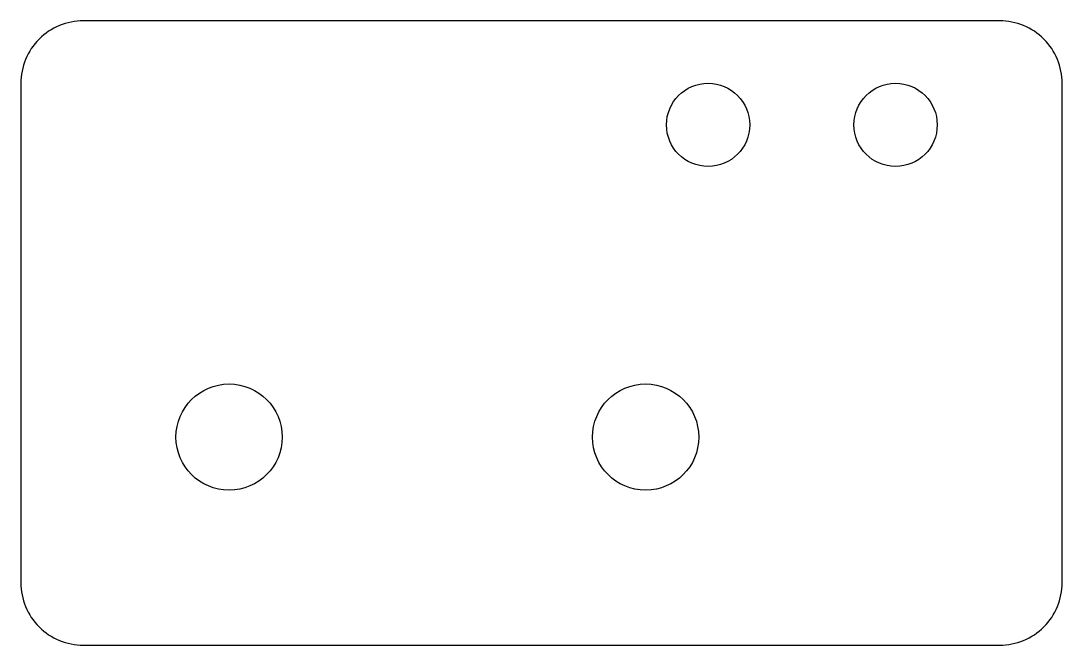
# Model space of a CAD drawing. Extents: x 0 to 50, y 0 to 30.
import ezdxf

# ---------------------------------------------------------------- set-up
doc = ezdxf.new("R2010")
doc.units = 0
doc.layers.add('DEFAULT', color=14, linetype='CONTINUOUS')

msp = doc.modelspace()

# ---------------------------------------------------------------- linework, layer by layer
at = {"layer": 'DEFAULT'}
msp.add_lwpolyline([(3, 0), (47, 0, 0.414214), (50, 3), (50, 27, 0.414214), (47, 30), (3, 30, 0.414214), (0, 27), (0, 3, 0.414214)], format="xyb", close=True, dxfattribs=at)
for centre, radius in [((33, 25), 2), ((42, 25), 2), ((10, 10), 2.55), ((30, 10), 2.55)]:
    msp.add_circle(centre, radius, dxfattribs=at)

doc.saveas('drawing.dxf')
